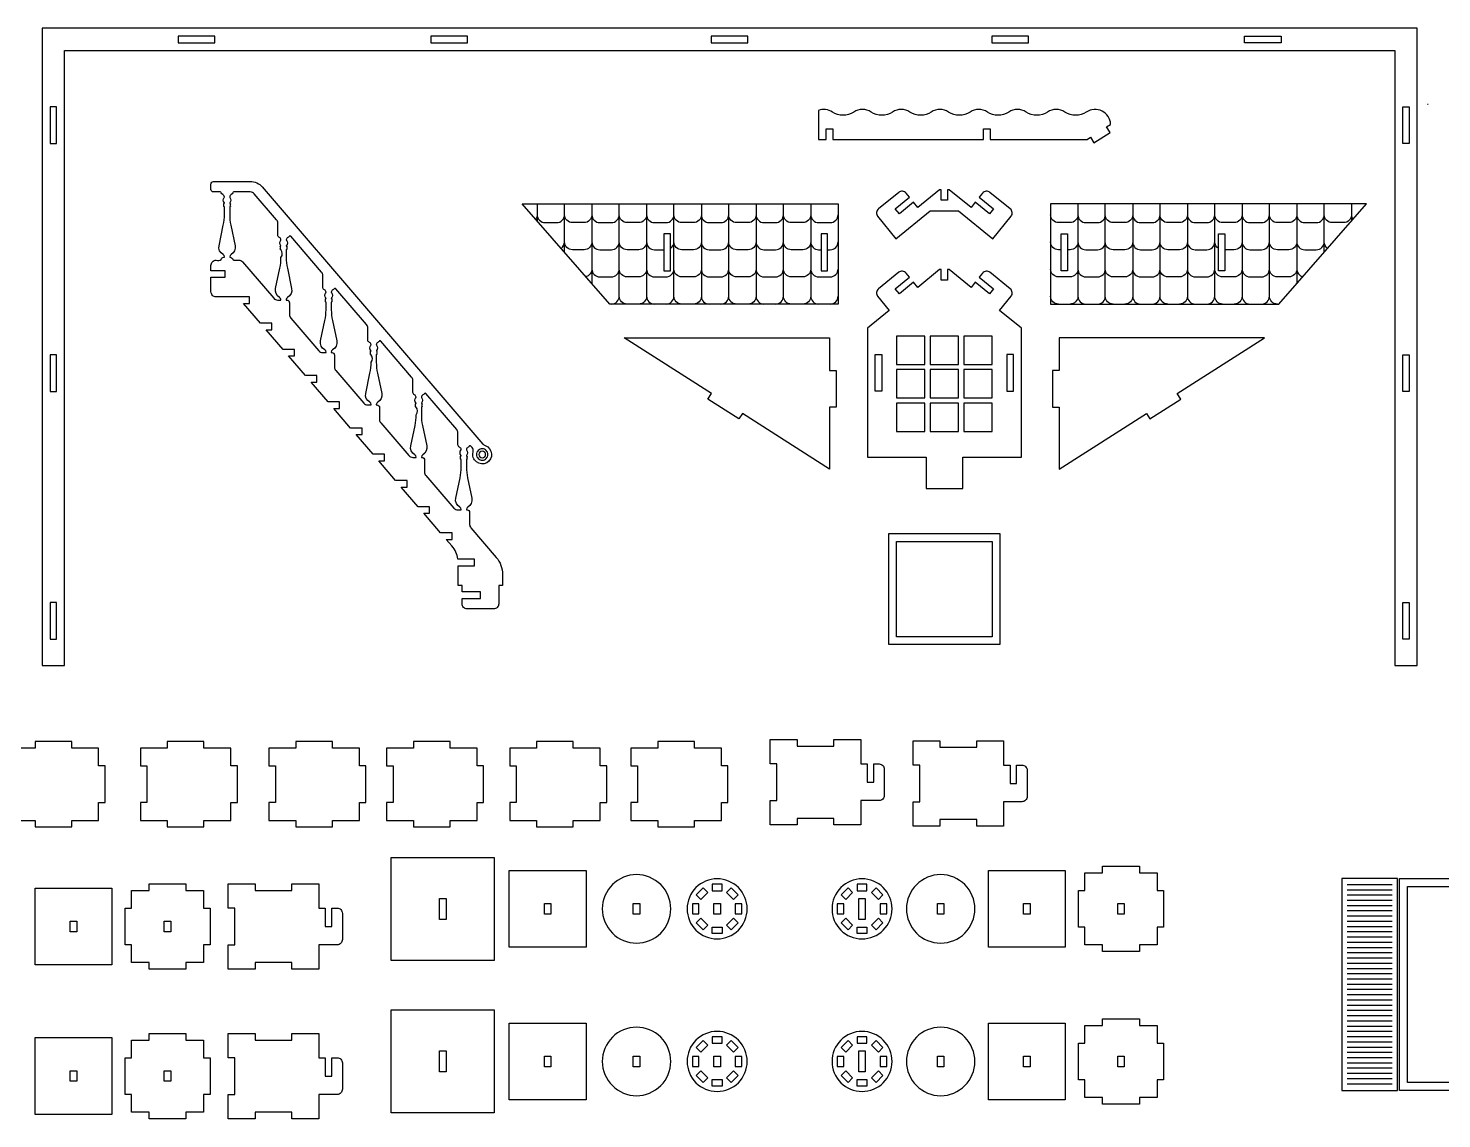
# Model space of a CAD drawing. Extents: x 8164 to 10920, y 152 to 1666.
# Drawn here: x 8881 to 9528, y 157 to 655 of the extents above; entities that cross this region are included whole.
import ezdxf

# ---------------------------------------------------------------- set-up
doc = ezdxf.new("R2010")
doc.units = 0
doc.header["$MEASUREMENT"] = 0
doc.layers.add('LAYER_1', color=18, linetype='CONTINUOUS')

msp = doc.modelspace()

# ---------------------------------------------------------------- linework, layer by layer
at = {"layer": 'LAYER_1'}
for points in [[(9516.47, 655.49), (8887.07, 655.49), (8887.07, 363.89), (8897.27, 363.89), (8897.27, 645.29), (9506.27, 645.29), (9506.27, 363.89), (9516.47, 363.89)], [(8949.32, 648.89), (8966.12, 648.89), (8966.12, 651.89), (8949.32, 651.89)], [(9064.97, 648.89), (9081.77, 648.89), (9081.77, 651.89), (9064.97, 651.89)], [(9193.37, 648.89), (9210.17, 648.89), (9210.17, 651.89), (9193.37, 651.89)], [(9321.77, 648.89), (9338.57, 648.89), (9338.57, 651.89), (9321.77, 651.89)], [(9454.22, 648.89), (9437.42, 648.89), (9437.42, 651.89), (9454.22, 651.89)], [(8893.67, 602.69), (8893.67, 619.49), (8890.67, 619.49), (8890.67, 602.69)], [(9509.87, 602.69), (9509.87, 619.49), (9512.87, 619.49), (9512.87, 602.69)], [(9146.88, 529.29), (9106.75, 575.12), (9251.42, 575.12), (9251.42, 529.29)], [(9453.25, 529.29), (9493.38, 575.12), (9348.7, 575.12), (9348.7, 529.29)], [(9174.62, 561.36), (9171.62, 561.36), (9171.62, 544.56), (9174.62, 544.56)], [(9246.62, 561.36), (9243.62, 561.36), (9243.62, 544.56), (9246.62, 544.56)], [(9353.5, 561.36), (9356.5, 561.36), (9356.5, 544.56), (9353.5, 544.56)], [(9425.5, 561.36), (9428.5, 561.36), (9428.5, 544.56), (9425.5, 544.56)], [(9250.52, 482.04), (9247.52, 482.04), (9247.52, 453.8), (9207.59, 479.26), (9205.98, 476.73), (9191.82, 485.77), (9193.43, 488.3), (9153.51, 513.76), (9247.52, 513.76), (9247.52, 498.84), (9250.52, 498.84)], [(9278.22, 501.69), (9291.18, 501.69), (9291.18, 514.65), (9278.22, 514.65)], [(9293.58, 501.69), (9306.54, 501.69), (9306.54, 514.65), (9293.58, 514.65)], [(9308.94, 501.69), (9321.9, 501.69), (9321.9, 514.65), (9308.94, 514.65)], [(9349.61, 482.04), (9352.61, 482.04), (9352.61, 453.8), (9392.53, 479.26), (9394.14, 476.73), (9408.31, 485.77), (9406.69, 488.3), (9446.62, 513.76), (9352.61, 513.76), (9352.61, 498.84), (9349.61, 498.84)], [(8893.67, 489.29), (8893.67, 506.09), (8890.67, 506.09), (8890.67, 489.29)], [(9268.41, 506.25), (9271.41, 506.25), (9271.41, 489.45), (9268.41, 489.45)], [(9331.71, 506.25), (9328.71, 506.25), (9328.71, 489.45), (9331.71, 489.45)], [(9509.87, 489.29), (9509.87, 506.09), (9512.87, 506.09), (9512.87, 489.29)], [(9278.22, 486.33), (9291.18, 486.33), (9291.18, 499.29), (9278.22, 499.29)], [(9293.58, 486.33), (9306.54, 486.33), (9306.54, 499.29), (9293.58, 499.29)], [(9308.94, 486.33), (9321.9, 486.33), (9321.9, 499.29), (9308.94, 499.29)], [(9278.22, 470.97), (9291.18, 470.97), (9291.18, 483.93), (9278.22, 483.93)], [(9293.58, 470.97), (9306.54, 470.97), (9306.54, 483.93), (9293.58, 483.93)], [(9308.94, 470.97), (9321.9, 470.97), (9321.9, 483.93), (9308.94, 483.93)], [(9274.62, 424.31), (9325.5, 424.31), (9325.5, 373.43), (9274.62, 373.43)], [(9278.22, 420.71), (9321.9, 420.71), (9321.9, 377.03), (9278.22, 377.03)], [(8893.67, 375.89), (8893.67, 392.69), (8890.67, 392.69), (8890.67, 375.89)], [(9509.87, 375.89), (9509.87, 392.69), (9512.87, 392.69), (9512.87, 375.89)], [(8871.51, 317.94), (8874.51, 317.94), (8874.51, 301.14), (8871.51, 301.14), (8871.51, 293.03), (8883.81, 293.03), (8883.81, 290.03), (8900.61, 290.03), (8900.61, 293.03), (8912.91, 293.03), (8912.91, 301.14), (8915.91, 301.14), (8915.91, 317.94), (8912.91, 317.94), (8912.91, 326.05), (8900.61, 326.05), (8900.61, 329.05), (8883.81, 329.05), (8883.81, 326.05), (8871.51, 326.05)], [(8932.01, 317.94), (8935.01, 317.94), (8935.01, 301.14), (8932.01, 301.14), (8932.01, 293.03), (8944.31, 293.03), (8944.31, 290.03), (8961.11, 290.03), (8961.11, 293.03), (8973.41, 293.03), (8973.41, 301.14), (8976.41, 301.14), (8976.41, 317.94), (8973.41, 317.94), (8973.41, 326.05), (8961.11, 326.05), (8961.11, 329.05), (8944.31, 329.05), (8944.31, 326.05), (8932.01, 326.05)], [(8990.86, 317.94), (8993.86, 317.94), (8993.86, 301.14), (8990.86, 301.14), (8990.86, 293.03), (9003.16, 293.03), (9003.16, 290.03), (9019.96, 290.03), (9019.96, 293.03), (9032.26, 293.03), (9032.26, 301.14), (9035.26, 301.14), (9035.26, 317.94), (9032.26, 317.94), (9032.26, 326.05), (9019.96, 326.05), (9019.96, 329.05), (9003.16, 329.05), (9003.16, 326.05), (8990.86, 326.05)], [(9044.73, 317.94), (9047.73, 317.94), (9047.73, 301.14), (9044.73, 301.14), (9044.73, 293.03), (9057.03, 293.03), (9057.03, 290.03), (9073.83, 290.03), (9073.83, 293.03), (9086.13, 293.03), (9086.13, 301.14), (9089.13, 301.14), (9089.13, 317.94), (9086.13, 317.94), (9086.13, 326.05), (9073.83, 326.05), (9073.83, 329.05), (9057.03, 329.05), (9057.03, 326.05), (9044.73, 326.05)], [(9101.08, 317.94), (9104.08, 317.94), (9104.08, 301.14), (9101.08, 301.14), (9101.08, 293.03), (9113.38, 293.03), (9113.38, 290.03), (9130.18, 290.03), (9130.18, 293.03), (9142.48, 293.03), (9142.48, 301.14), (9145.48, 301.14), (9145.48, 317.94), (9142.48, 317.94), (9142.48, 326.05), (9130.18, 326.05), (9130.18, 329.05), (9113.38, 329.05), (9113.38, 326.05), (9101.08, 326.05)], [(9156.61, 317.94), (9159.61, 317.94), (9159.61, 301.14), (9156.61, 301.14), (9156.61, 293.03), (9168.91, 293.03), (9168.91, 290.03), (9185.71, 290.03), (9185.71, 293.03), (9198.01, 293.03), (9198.01, 301.14), (9201.01, 301.14), (9201.01, 317.94), (9198.01, 317.94), (9198.01, 326.05), (9185.71, 326.05), (9185.71, 329.05), (9168.91, 329.05), (9168.91, 326.05), (9156.61, 326.05)], [(9046.88, 228.94), (9046.88, 276.11), (9094.05, 276.11), (9094.05, 228.94)], [(9389.33, 269.03), (9397.44, 269.03), (9397.44, 260.93), (9400.44, 260.93), (9400.44, 244.13), (9397.44, 244.13), (9397.44, 236.02), (9389.33, 236.02), (9389.33, 233.02), (9372.53, 233.02), (9372.53, 236.02), (9364.42, 236.02), (9364.42, 244.13), (9361.42, 244.13), (9361.42, 260.93), (9364.42, 260.93), (9364.42, 269.03), (9372.53, 269.03), (9372.53, 272.03), (9389.33, 272.03)], [(9100.88, 234.94), (9100.88, 270.11), (9136.05, 270.11), (9136.05, 234.94)], [(9320.25, 234.94), (9320.25, 270.11), (9355.42, 270.11), (9355.42, 234.94)], [(9507.51, 266.44), (9482.07, 266.44), (9482.07, 169.48), (9507.51, 169.48)], [(9559.35, 266.44), (9559.35, 169.48), (9508.47, 169.48), (9508.47, 266.44)], [(8883.8, 226.89), (8883.8, 262.06), (8918.98, 262.06), (8918.98, 226.89)], [(8952.88, 260.98), (8960.99, 260.98), (8960.99, 252.88), (8963.99, 252.88), (8963.99, 236.08), (8960.99, 236.08), (8960.99, 227.97), (8952.88, 227.97), (8952.88, 224.97), (8936.08, 224.97), (8936.08, 227.97), (8927.98, 227.97), (8927.98, 236.08), (8924.98, 236.08), (8924.98, 252.88), (8927.98, 252.88), (8927.98, 260.98), (8936.08, 260.98), (8936.08, 263.98), (8952.88, 263.98)], [(9191.76, 259.99), (9188.58, 256.82), (9186.46, 258.94), (9189.63, 262.11)], [(9193.8, 260.84), (9198.29, 260.84), (9198.29, 263.84), (9193.8, 263.84)], [(9203.52, 256.82), (9200.34, 259.99), (9202.46, 262.11), (9205.64, 258.94)], [(9258.08, 259.99), (9254.91, 256.82), (9252.79, 258.94), (9255.96, 262.11)], [(9260.13, 260.84), (9264.62, 260.84), (9264.62, 263.84), (9260.13, 263.84)], [(9269.84, 256.82), (9266.67, 259.99), (9268.79, 262.11), (9271.96, 258.94)], [(9512.07, 262.84), (9555.75, 262.84), (9555.75, 173.08), (9512.07, 173.08)], [(9068.97, 247.73), (9068.97, 257.33), (9071.97, 257.33), (9071.97, 247.73)], [(9116.97, 250.13), (9116.97, 254.93), (9119.97, 254.93), (9119.97, 250.13)], [(9157.65, 250.13), (9157.65, 254.93), (9160.65, 254.93), (9160.65, 250.13)], [(9187.73, 250.28), (9187.73, 254.77), (9184.73, 254.77), (9184.73, 250.28)], [(9194.55, 250.13), (9194.55, 254.93), (9197.55, 254.93), (9197.55, 250.13)], [(9204.36, 254.77), (9204.36, 250.28), (9207.36, 250.28), (9207.36, 254.77)], [(9254.06, 250.28), (9254.06, 254.77), (9251.06, 254.77), (9251.06, 250.28)], [(9263.87, 257.33), (9263.87, 247.73), (9260.87, 247.73), (9260.87, 257.33)], [(9270.69, 254.77), (9270.69, 250.28), (9273.69, 250.28), (9273.69, 254.77)], [(9296.87, 250.13), (9296.87, 254.93), (9299.87, 254.93), (9299.87, 250.13)], [(9336.34, 250.13), (9336.34, 254.93), (9339.34, 254.93), (9339.34, 250.13)], [(9379.43, 250.13), (9379.43, 254.93), (9382.43, 254.93), (9382.43, 250.13)], [(8899.89, 242.08), (8899.89, 246.88), (8902.89, 246.88), (8902.89, 242.08)], [(8942.98, 242.08), (8942.98, 246.88), (8945.98, 246.88), (8945.98, 242.08)], [(9191.76, 245.06), (9188.58, 248.23), (9186.46, 246.11), (9189.63, 242.94)], [(9203.52, 248.23), (9200.34, 245.06), (9202.46, 242.94), (9205.64, 246.11)], [(9258.08, 245.06), (9254.91, 248.23), (9252.79, 246.11), (9255.96, 242.94)], [(9269.84, 248.23), (9266.67, 245.06), (9268.79, 242.94), (9271.96, 246.11)], [(9193.8, 244.21), (9198.29, 244.21), (9198.29, 241.21), (9193.8, 241.21)], [(9260.13, 244.21), (9264.62, 244.21), (9264.62, 241.21), (9260.13, 241.21)], [(9046.88, 159.13), (9046.88, 206.3), (9094.05, 206.3), (9094.05, 159.13)], [(9389.33, 199.22), (9397.44, 199.22), (9397.44, 191.11), (9400.44, 191.11), (9400.44, 174.31), (9397.44, 174.31), (9397.44, 166.21), (9389.33, 166.21), (9389.33, 163.21), (9372.53, 163.21), (9372.53, 166.21), (9364.42, 166.21), (9364.42, 174.31), (9361.42, 174.31), (9361.42, 191.11), (9364.42, 191.11), (9364.42, 199.22), (9372.53, 199.22), (9372.53, 202.22), (9389.33, 202.22)], [(8952.88, 192.52), (8960.99, 192.52), (8960.99, 184.41), (8963.99, 184.41), (8963.99, 167.61), (8960.99, 167.61), (8960.99, 159.5), (8952.88, 159.5), (8952.88, 156.5), (8936.08, 156.5), (8936.08, 159.5), (8927.98, 159.5), (8927.98, 167.61), (8924.98, 167.61), (8924.98, 184.41), (8927.98, 184.41), (8927.98, 192.52), (8936.08, 192.52), (8936.08, 195.52), (8952.88, 195.52)], [(9100.88, 165.13), (9100.88, 200.3), (9136.05, 200.3), (9136.05, 165.13)], [(9320.25, 165.13), (9320.25, 200.3), (9355.42, 200.3), (9355.42, 165.13)], [(8883.8, 158.42), (8883.8, 193.6), (8918.98, 193.6), (8918.98, 158.42)], [(9191.76, 190.18), (9188.58, 187.01), (9186.46, 189.13), (9189.63, 192.3)], [(9193.8, 191.03), (9198.29, 191.03), (9198.29, 194.03), (9193.8, 194.03)], [(9203.52, 187.01), (9200.34, 190.18), (9202.46, 192.3), (9205.64, 189.13)], [(9258.08, 190.18), (9254.91, 187.01), (9252.79, 189.13), (9255.96, 192.3)], [(9260.13, 191.03), (9264.62, 191.03), (9264.62, 194.03), (9260.13, 194.03)], [(9269.84, 187.01), (9266.67, 190.18), (9268.79, 192.3), (9271.96, 189.13)], [(9068.97, 177.91), (9068.97, 187.51), (9071.97, 187.51), (9071.97, 177.91)], [(9116.97, 180.31), (9116.97, 185.11), (9119.97, 185.11), (9119.97, 180.31)], [(9157.65, 180.31), (9157.65, 185.11), (9160.65, 185.11), (9160.65, 180.31)], [(9187.73, 180.47), (9187.73, 184.96), (9184.73, 184.96), (9184.73, 180.47)], [(9194.55, 180.31), (9194.55, 185.11), (9197.55, 185.11), (9197.55, 180.31)], [(9204.36, 184.96), (9204.36, 180.47), (9207.36, 180.47), (9207.36, 184.96)], [(9254.06, 180.47), (9254.06, 184.96), (9251.06, 184.96), (9251.06, 180.47)], [(9263.87, 187.51), (9263.87, 177.91), (9260.87, 177.91), (9260.87, 187.51)], [(9270.69, 184.96), (9270.69, 180.47), (9273.69, 180.47), (9273.69, 184.96)], [(9296.87, 180.31), (9296.87, 185.11), (9299.87, 185.11), (9299.87, 180.31)], [(9336.34, 180.31), (9336.34, 185.11), (9339.34, 185.11), (9339.34, 180.31)], [(9379.43, 180.31), (9379.43, 185.11), (9382.43, 185.11), (9382.43, 180.31)], [(8899.89, 173.61), (8899.89, 178.41), (8902.89, 178.41), (8902.89, 173.61)], [(8942.98, 173.61), (8942.98, 178.41), (8945.98, 178.41), (8945.98, 173.61)], [(9191.76, 175.25), (9188.58, 178.42), (9186.46, 176.3), (9189.63, 173.13)], [(9203.52, 178.42), (9200.34, 175.25), (9202.46, 173.13), (9205.64, 176.3)], [(9258.08, 175.25), (9254.91, 178.42), (9252.79, 176.3), (9255.96, 173.13)], [(9269.84, 178.42), (9266.67, 175.25), (9268.79, 173.13), (9271.96, 176.3)], [(9193.8, 174.4), (9198.29, 174.4), (9198.29, 171.4), (9193.8, 171.4)], [(9260.13, 174.4), (9264.62, 174.4), (9264.62, 171.4), (9260.13, 171.4)]]:
    msp.add_lwpolyline(points, close=True, dxfattribs=at)
for points in [[(9318, 604.63), (9318, 609.43), (9321, 609.43), (9321, 604.63), (9365.37, 604.63), (9366.9, 605.6), (9368.51, 603.07), (9375.95, 607.81), (9374.33, 610.34), (9376.19, 611.53, 0.579603), (9365.03, 617.14, -0.300981), (9355.24, 617.14, 0.300981), (9347.29, 617.14, -0.300981), (9337.5, 617.14, 0.300981), (9329.55, 617.14, -0.300981), (9319.76, 617.14, 0.300981), (9311.81, 617.14, -0.300981), (9302.02, 617.14, 0.300981), (9294.07, 617.14, -0.300981), (9284.28, 617.14, 0.300981), (9276.33, 617.14, -0.300981), (9266.54, 617.14, 0.300981), (9258.59, 617.14, -0.300981), (9248.8, 617.14, 0.236244), (9242.4, 617.92), (9242.4, 604.63), (9246, 604.63), (9246, 609.43), (9249, 609.43), (9249, 604.63)], [(9077.52, 409.57), (9085.03, 409.57), (9085.03, 412.57), (9077.38, 412.57, 0.140614), (9074.62, 418.59), (9072.06, 421.57), (9074.72, 421.57), (9074.72, 424.57), (9069.48, 424.57), (9061.75, 433.57), (9064.41, 433.57), (9064.41, 436.57), (9059.17, 436.57), (9051.44, 445.57), (9054.1, 445.57), (9054.1, 448.57), (9048.86, 448.57), (9041.13, 457.57), (9043.8, 457.57), (9043.8, 460.57), (9038.55, 460.57), (9030.82, 469.57), (9033.49, 469.57), (9033.49, 472.57), (9028.24, 472.57), (9020.51, 481.57), (9023.18, 481.57), (9023.18, 484.57), (9017.93, 484.57), (9010.2, 493.57), (9012.87, 493.57), (9012.87, 496.57), (9007.62, 496.57), (8999.89, 505.57), (9002.56, 505.57), (9002.56, 508.57), (8997.31, 508.57), (8989.58, 517.57), (8992.25, 517.57), (8992.25, 520.57), (8987.01, 520.57), (8979.27, 529.57), (8981.94, 529.57), (8981.94, 532.57), (8966.73, 532.57, -0.414214), (8964.33, 534.97), (8964.33, 541.57), (8970.82, 541.57), (8970.82, 544.57), (8964.33, 544.57), (8964.33, 546.97, -0.414214), (8966.73, 549.37, 0.352171), (8969.05, 549.75, -0.352171), (8970.22, 550.69), (8970.5, 550.69), (8970.5, 550.89, 0.272519), (8969.88, 551.94, -0.328849), (8968.03, 555.99), (8969.99, 565.32, 0.051698), (8970.5, 570.24), (8970.5, 573.68, 0.366837), (8970.4, 573.8, -0.600564), (8970.25, 574.24, 0.39765), (8970.25, 574.4, -0.39765), (8970.25, 574.76, 0.39765), (8970.25, 574.93, -0.594353), (8970.39, 575.37, 0.584261), (8970.46, 575.57, -0.375636), (8970.44, 578.11, 0.187098), (8970.5, 578.27, 0.294683), (8969.76, 579.35, -0.244569), (8969.05, 580.2, 0.352171), (8968.58, 580.57), (8965.53, 580.57, -0.414214), (8964.33, 581.77), (8964.33, 584.17, -0.414214), (8965.53, 585.37), (8982.33, 585.37, -0.21865), (8987.8, 582.86), (9088.84, 465.25, 0.134714), (9089.89, 464.54, -0.655406), (9090.56, 456.66, -0.655406), (9084.34, 461.54, 0.245805), (9083.84, 463.71), (9083.34, 464.29, 0.507332), (9082.56, 464.23, -0.156752), (9082, 463.75, 0.294683), (9081.27, 462.68, 0.187098), (9081.32, 462.52, -0.375636), (9081.3, 459.97, 0.584261), (9081.37, 459.77, -0.594353), (9081.51, 459.33, 0.39765), (9081.51, 459.17, -0.39765), (9081.51, 458.81, 0.39765), (9081.51, 458.64, -0.600564), (9081.37, 458.2, 0.366837), (9081.27, 458.09), (9081.27, 454.65, 0.051698), (9081.78, 449.73), (9083.73, 440.39, -0.328849), (9081.88, 436.35, 0.272519), (9081.27, 435.3), (9081.27, 435.1), (9081.54, 435.1, -0.414214), (9082.74, 433.9), (9082.74, 428.44, 0.179323), (9083.32, 426.87), (9094.92, 413.37, -0.179323), (9097.82, 405.55), (9097.82, 400.57), (9096.07, 400.57), (9096.07, 392.17, -0.414214), (9093.67, 389.77), (9081.67, 389.77, -0.414214), (9079.27, 392.17), (9079.27, 394.57), (9087.67, 394.57), (9087.67, 397.57), (9079.27, 397.57), (9079.27, 400.57), (9077.52, 400.57)], [(8974.35, 580.21, -0.251154), (8973.64, 579.35, 0.294683), (8972.9, 578.27, 0.187098), (8972.96, 578.11, -0.375636), (8972.94, 575.57, 0.584261), (8973, 575.37, -0.594353), (8973.15, 574.93, 0.39765), (8973.15, 574.76, -0.39765), (8973.15, 574.4, 0.39765), (8973.15, 574.24, -0.600564), (8973, 573.8, 0.366837), (8972.9, 573.68), (8972.9, 570.24, 0.051698), (8973.41, 565.32), (8975.37, 555.99, -0.328849), (8973.52, 551.94, 0.272519), (8972.9, 550.89), (8972.9, 550.69, -0.352171), (8974.35, 549.75, 0.352171), (8974.82, 549.37), (8976.98, 549.37, -0.21865), (8978.8, 548.54), (8993.07, 531.93, 0.21865), (8994.89, 531.1), (8996.39, 531.1), (8996.39, 531.3, 0.272519), (8995.78, 532.35, -0.328849), (8993.93, 536.39), (8995.88, 545.73, 0.051698), (8996.39, 550.65, 0.366837), (8996.29, 554.2, -0.600564), (8996.14, 554.64, 0.39765), (8996.14, 554.81, -0.39765), (8996.14, 555.17, 0.39765), (8996.14, 555.33, -0.594353), (8996.29, 555.77, 0.584261), (8996.36, 555.97, -0.375636), (8996.33, 558.52, 0.187098), (8996.39, 558.68, 0.294683), (8995.65, 559.75, -0.302722), (8994.92, 560.86), (8994.92, 566.32, 0.179323), (8994.34, 567.88), (8984.16, 579.74, 0.21865), (8982.33, 580.57), (8974.82, 580.57, 0.352171)], [(9301.56, 581.61), (9301.56, 576.81), (9298.56, 576.81), (9298.56, 581.61), (9297.87, 581.61), (9287.87, 573.51), (9285.98, 575.84), (9279.45, 570.55), (9277.56, 572.88), (9284.09, 578.17), (9282.58, 580.03, 0.414214), (9279.2, 580.39), (9269.88, 572.83, 0.414214), (9269.53, 569.46), (9277.83, 559.2), (9293.64, 572.01), (9306.48, 572.01), (9322.29, 559.2), (9330.6, 569.46, 0.414214), (9330.24, 572.83), (9320.92, 580.39, 0.414214), (9317.54, 580.03), (9316.03, 578.17), (9322.56, 572.88), (9320.67, 570.55), (9314.14, 575.84), (9312.26, 573.51), (9302.25, 581.61)], [(9016.91, 530.2, -0.600564), (9016.76, 530.64, 0.39765), (9016.76, 530.81, -0.39765), (9016.76, 531.17, 0.39765), (9016.76, 531.33, -0.594353), (9016.91, 531.77, 0.584261), (9016.97, 531.97, -0.375636), (9016.95, 534.52, 0.187098), (9017.01, 534.68, 0.294683), (9016.27, 535.75, -0.302722), (9015.53, 536.86), (9015.53, 542.32, 0.179323), (9014.96, 543.88), (9000.86, 560.29, 0.507332), (9000.09, 560.23, -0.156752), (8999.53, 559.75, 0.294683), (8998.79, 558.68, 0.187098), (8998.85, 558.52, -0.375636), (8998.83, 555.97, 0.584261), (8998.9, 555.77, -0.594353), (8999.04, 555.33, 0.39765), (8999.04, 555.17, -0.39765), (8999.04, 554.81, 0.39765), (8999.04, 554.64, -0.600564), (8998.89, 554.2, 0.366837), (8998.79, 554.09), (8998.79, 550.65, 0.051698), (8999.3, 545.73), (9001.26, 536.39, -0.328849), (8999.41, 532.35, 0.272519), (8998.79, 531.3), (8998.79, 531.1), (8999.07, 531.1, -0.414214), (9000.27, 529.9), (9000.27, 524.44, 0.179323), (9000.85, 522.87), (9013.68, 507.93, 0.21865), (9015.5, 507.1), (9017.01, 507.1), (9017.01, 507.3, 0.272519), (9016.39, 508.35, -0.328849), (9014.54, 512.39), (9016.5, 521.73, 0.051698), (9017.01, 526.65), (9017.01, 530.09, 0.366837)], [(9308.46, 444.89), (9308.46, 459.29), (9335.31, 459.29), (9335.31, 518.25), (9325.31, 526.35), (9330.6, 532.88, 0.414214), (9330.24, 536.25), (9320.92, 543.81, 0.414214), (9317.54, 543.45), (9316.03, 541.59), (9322.56, 536.3), (9320.67, 533.97), (9314.14, 539.26), (9312.26, 536.93), (9302.25, 545.03), (9301.56, 545.03), (9301.56, 540.23), (9298.56, 540.23), (9298.56, 545.03), (9297.87, 545.03), (9287.87, 536.93), (9285.98, 539.26), (9279.45, 533.97), (9277.56, 536.3), (9284.09, 541.59), (9282.58, 543.45, 0.414214), (9279.2, 543.81), (9269.88, 536.25, 0.414214), (9269.53, 532.88), (9274.81, 526.35), (9264.81, 518.25), (9264.81, 459.29), (9291.66, 459.29), (9291.66, 444.89)], [(9037.12, 497.73, 0.051698), (9037.63, 502.65, 0.366837), (9037.53, 506.2, -0.600564), (9037.38, 506.64, 0.39765), (9037.38, 506.81, -0.39765), (9037.38, 507.17, 0.39765), (9037.38, 507.33, -0.594353), (9037.52, 507.77, 0.584261), (9037.59, 507.97, -0.375636), (9037.57, 510.52, 0.187098), (9037.63, 510.68, 0.294683), (9036.89, 511.75, -0.302722), (9036.15, 512.86), (9036.15, 518.32, 0.179323), (9035.57, 519.88), (9021.48, 536.29, 0.507332), (9020.71, 536.23, -0.156752), (9020.15, 535.75, 0.294683), (9019.41, 534.68, 0.187098), (9019.47, 534.52, -0.375636), (9019.45, 531.97, 0.584261), (9019.52, 531.77, -0.594353), (9019.66, 531.33, 0.39765), (9019.66, 531.17, -0.39765), (9019.66, 530.81, 0.39765), (9019.66, 530.64, -0.600564), (9019.51, 530.2, 0.366837), (9019.41, 530.09), (9019.41, 526.65, 0.051698), (9019.92, 521.73), (9021.88, 512.39, -0.328849), (9020.03, 508.35, 0.272519), (9019.41, 507.3), (9019.41, 507.1), (9019.69, 507.1, -0.414214), (9020.89, 505.9), (9020.89, 500.44, 0.179323), (9021.47, 498.87), (9034.3, 483.93, 0.21865), (9036.12, 483.1), (9037.63, 483.1), (9037.63, 483.3, 0.272519), (9037.01, 484.35, -0.328849), (9035.16, 488.39)], [(9058.25, 478.65, 0.366837), (9058.15, 482.2, -0.600564), (9058, 482.64, 0.39765), (9058, 482.81, -0.39765), (9058, 483.17, 0.39765), (9058, 483.33, -0.594353), (9058.14, 483.77, 0.584261), (9058.21, 483.97, -0.375636), (9058.19, 486.52, 0.187098), (9058.25, 486.68, 0.294683), (9057.51, 487.75, -0.302722), (9056.77, 488.86), (9056.77, 494.32, 0.179323), (9056.19, 495.88), (9042.1, 512.29, 0.507332), (9041.33, 512.23, -0.156752), (9040.77, 511.75, 0.294683), (9040.03, 510.68, 0.187098), (9040.09, 510.52, -0.375636), (9040.07, 507.97, 0.584261), (9040.13, 507.77, -0.594353), (9040.28, 507.33, 0.39765), (9040.28, 507.17, -0.39765), (9040.28, 506.81, 0.39765), (9040.28, 506.64, -0.600564), (9040.13, 506.2, 0.366837), (9040.03, 506.09), (9040.03, 502.65, 0.051698), (9040.54, 497.73), (9042.5, 488.39, -0.328849), (9040.65, 484.35, 0.272519), (9040.03, 483.3), (9040.03, 483.1), (9040.31, 483.1, -0.414214), (9041.51, 481.9), (9041.51, 476.44, 0.179323), (9042.09, 474.87), (9054.92, 459.93, 0.21865), (9056.74, 459.1), (9058.25, 459.1), (9058.25, 459.3, 0.272519), (9057.63, 460.35, -0.328849), (9055.78, 464.39), (9057.74, 473.73, 0.051698)], [(9078.87, 458.09, 0.366837), (9078.77, 458.2, -0.600564), (9078.62, 458.64, 0.39765), (9078.62, 458.81, -0.39765), (9078.62, 459.17, 0.39765), (9078.62, 459.33, -0.594353), (9078.76, 459.77, 0.584261), (9078.83, 459.97, -0.375636), (9078.81, 462.52, 0.187098), (9078.87, 462.68, 0.294683), (9078.13, 463.75, -0.302722), (9077.39, 464.86), (9077.39, 470.32, 0.179323), (9076.81, 471.88), (9062.72, 488.29, 0.507332), (9061.94, 488.23, -0.156752), (9061.39, 487.75, 0.294683), (9060.65, 486.68, 0.187098), (9060.71, 486.52, -0.375636), (9060.68, 483.97, 0.584261), (9060.75, 483.77, -0.594353), (9060.9, 483.33, 0.39765), (9060.9, 483.17, -0.39765), (9060.9, 482.81, 0.39765), (9060.9, 482.64, -0.600564), (9060.75, 482.2, 0.366837), (9060.65, 482.09), (9060.65, 478.65, 0.051698), (9061.16, 473.73), (9063.11, 464.39, -0.328849), (9061.27, 460.35, 0.272519), (9060.65, 459.3), (9060.65, 459.1), (9060.92, 459.1, -0.414214), (9062.12, 457.9), (9062.12, 452.44, 0.179323), (9062.7, 450.87), (9075.54, 435.93, 0.21865), (9077.36, 435.1), (9078.87, 435.1), (9078.87, 435.3, 0.272519), (9078.25, 436.35, -0.328849), (9076.4, 440.39), (9078.36, 449.73, 0.051698), (9078.87, 454.65)], [(9088.51, 463.05, 0.414214), (9085.91, 460.45, 0.414214), (9088.51, 457.85, 0.414214), (9091.11, 460.45, 0.414214)], [(9088.51, 462.01, 0.414214), (9086.96, 460.45, 0.414214), (9088.51, 458.9, 0.414214), (9090.06, 460.45, 0.414214)], [(9264.75, 318.85), (9264.75, 310.45), (9267.75, 310.45), (9267.75, 318.85), (9270.15, 318.85, -0.414214), (9272.55, 316.45), (9272.55, 304.45, -0.414214), (9270.15, 302.05), (9261.75, 302.05), (9261.75, 290.94), (9249.45, 290.94), (9249.45, 293.94), (9232.65, 293.94), (9232.65, 290.94), (9220.35, 290.94), (9220.35, 302.05), (9223.35, 302.05), (9223.35, 318.85), (9220.35, 318.85), (9220.35, 329.96), (9232.65, 329.96), (9232.65, 326.96), (9249.45, 326.96), (9249.45, 329.96), (9261.75, 329.96), (9261.75, 318.85)], [(9330.16, 318.35), (9330.16, 309.95), (9333.16, 309.95), (9333.16, 318.35), (9335.56, 318.35, -0.414214), (9337.96, 315.95), (9337.96, 303.95, -0.414214), (9335.56, 301.55), (9327.16, 301.55), (9327.16, 290.44), (9314.86, 290.44), (9314.86, 293.44), (9298.06, 293.44), (9298.06, 290.44), (9285.76, 290.44), (9285.76, 301.55), (9288.76, 301.55), (9288.76, 318.35), (9285.76, 318.35), (9285.76, 329.46), (9298.06, 329.46), (9298.06, 326.46), (9314.86, 326.46), (9314.86, 329.46), (9327.16, 329.46), (9327.16, 318.35)], [(9159.15, 268.19, 0.414214), (9143.48, 252.53, 0.414214), (9159.15, 236.86, 0.414214), (9174.82, 252.53, 0.414214)], [(9196.05, 266.27, 0.414214), (9182.3, 252.53, 0.414214), (9196.05, 238.78, 0.414214), (9209.8, 252.53, 0.414214)], [(9262.37, 266.27, 0.414214), (9248.63, 252.53, 0.414214), (9262.37, 238.78, 0.414214), (9276.12, 252.53, 0.414214)], [(9298.37, 268.19, 0.414214), (9282.71, 252.53, 0.414214), (9298.37, 236.86, 0.414214), (9314.04, 252.53, 0.414214)], [(9016.68, 252.88), (9016.68, 244.48), (9019.68, 244.48), (9019.68, 252.88), (9022.08, 252.88, -0.414214), (9024.48, 250.48), (9024.48, 238.48, -0.414214), (9022.08, 236.08), (9013.68, 236.08), (9013.68, 224.97), (9001.38, 224.97), (9001.38, 227.97), (8984.58, 227.97), (8984.58, 224.97), (8972.28, 224.97), (8972.28, 236.08), (8975.28, 236.08), (8975.28, 252.88), (8972.28, 252.88), (8972.28, 263.98), (8984.58, 263.98), (8984.58, 260.98), (9001.38, 260.98), (9001.38, 263.98), (9013.68, 263.98), (9013.68, 252.88)], [(9016.68, 184.41), (9016.68, 176.01), (9019.68, 176.01), (9019.68, 184.41), (9022.08, 184.41, -0.414214), (9024.48, 182.01), (9024.48, 170.01, -0.414214), (9022.08, 167.61), (9013.68, 167.61), (9013.68, 156.5), (9001.38, 156.5), (9001.38, 159.5), (8984.58, 159.5), (8984.58, 156.5), (8972.28, 156.5), (8972.28, 167.61), (8975.28, 167.61), (8975.28, 184.41), (8972.28, 184.41), (8972.28, 195.52), (8984.58, 195.52), (8984.58, 192.52), (9001.38, 192.52), (9001.38, 195.52), (9013.68, 195.52), (9013.68, 184.41)], [(9159.15, 198.38, 0.414214), (9143.48, 182.71, 0.414214), (9159.15, 167.05, 0.414214), (9174.82, 182.71, 0.414214)], [(9196.05, 196.46, 0.414214), (9182.3, 182.71, 0.414214), (9196.05, 168.97, 0.414214), (9209.8, 182.71, 0.414214)], [(9262.37, 196.46, 0.414214), (9248.63, 182.71, 0.414214), (9262.37, 168.97, 0.414214), (9276.12, 182.71, 0.414214)], [(9298.37, 198.38, 0.414214), (9282.71, 182.71, 0.414214), (9298.37, 167.05, 0.414214), (9314.04, 182.71, 0.414214)]]:
    msp.add_lwpolyline(points, format="xyb", close=True, dxfattribs=at)
for points in [[(9521.28, 620.82), (9521.53, 620.82)], [(9113.66, 575.12), (9113.66, 567.23)], [(9126.19, 552.92), (9126.19, 575.12)], [(9138.71, 575.12), (9138.71, 538.62)], [(9461.41, 575.12), (9461.41, 538.62)], [(9473.94, 552.92), (9473.94, 575.12)], [(9486.46, 575.12), (9486.46, 567.23)], [(9505.11, 263.56), (9484.47, 263.56)], [(9505.11, 261.16), (9484.47, 261.16)], [(9505.11, 258.76), (9484.47, 258.76)], [(9505.11, 256.36), (9484.47, 256.36)], [(9505.11, 253.96), (9484.47, 253.96)], [(9505.11, 251.56), (9484.47, 251.56)], [(9505.11, 249.16), (9484.47, 249.16)], [(9505.11, 246.76), (9484.47, 246.76)], [(9505.11, 244.36), (9484.47, 244.36)], [(9505.11, 241.96), (9484.47, 241.96)], [(9505.11, 239.56), (9484.47, 239.56)], [(9505.11, 237.16), (9484.47, 237.16)], [(9505.11, 234.76), (9484.47, 234.76)], [(9505.11, 232.36), (9484.47, 232.36)], [(9505.11, 229.96), (9484.47, 229.96)], [(9505.11, 227.56), (9484.47, 227.56)], [(9505.11, 225.16), (9484.47, 225.16)], [(9505.11, 222.76), (9484.47, 222.76)], [(9505.11, 220.36), (9484.47, 220.36)], [(9505.11, 217.96), (9484.47, 217.96)], [(9505.11, 215.56), (9484.47, 215.56)], [(9505.11, 213.16), (9484.47, 213.16)], [(9505.11, 210.76), (9484.47, 210.76)], [(9505.11, 208.36), (9484.47, 208.36)], [(9505.11, 205.96), (9484.47, 205.96)], [(9505.11, 203.56), (9484.47, 203.56)], [(9505.11, 201.16), (9484.47, 201.16)], [(9505.11, 198.76), (9484.47, 198.76)], [(9505.11, 196.36), (9484.47, 196.36)], [(9505.11, 193.96), (9484.47, 193.96)], [(9505.11, 191.56), (9484.47, 191.56)], [(9505.11, 189.16), (9484.47, 189.16)], [(9505.11, 186.76), (9484.47, 186.76)], [(9505.11, 184.36), (9484.47, 184.36)], [(9505.11, 181.96), (9484.47, 181.96)], [(9505.11, 179.56), (9484.47, 179.56)], [(9505.11, 177.16), (9484.47, 177.16)], [(9505.11, 174.76), (9484.47, 174.76)], [(9505.11, 172.36), (9484.47, 172.36)]]:
    msp.add_lwpolyline(points, dxfattribs=at)
for points in [[(9113.66, 570.15, -0.159509), (9112.97, 568.02)], [(9113.66, 570.15, 0.414214), (9117.26, 566.55), (9122.59, 566.55, 0.414214), (9126.19, 570.15)], [(9138.71, 570.15, -0.414214), (9135.11, 566.55), (9129.79, 566.55, -0.414214), (9126.19, 570.15)], [(9138.71, 570.15, 0.414214), (9142.31, 566.55), (9147.63, 566.55, 0.414214), (9151.23, 570.15)], [(9147.63, 529.29, 0.414214), (9151.23, 532.89), (9151.23, 575.12)], [(9163.76, 570.15, -0.414214), (9160.16, 566.55), (9154.83, 566.55, -0.414214), (9151.23, 570.15)], [(9163.76, 575.12), (9163.76, 532.89, -0.414214), (9160.16, 529.29)], [(9163.76, 570.15, 0.414214), (9167.36, 566.55), (9172.68, 566.55, 0.414214), (9176.28, 570.15)], [(9179.88, 529.29, -0.414214), (9176.28, 532.89), (9176.28, 575.12)], [(9188.81, 570.15, -0.414214), (9185.21, 566.55), (9179.88, 566.55, -0.414214), (9176.28, 570.15)], [(9188.81, 575.12), (9188.81, 532.89, -0.414214), (9185.21, 529.29)], [(9188.81, 570.15, 0.414214), (9192.41, 566.55), (9197.73, 566.55, 0.414214), (9201.33, 570.15)], [(9197.73, 529.29, 0.414214), (9201.33, 532.89), (9201.33, 575.12)], [(9213.85, 570.15, -0.414214), (9210.25, 566.55), (9204.93, 566.55, -0.414214), (9201.33, 570.15)], [(9213.85, 575.12), (9213.85, 532.89, -0.414214), (9210.25, 529.29)], [(9213.85, 570.15, 0.414214), (9217.45, 566.55), (9222.78, 566.55, 0.414214), (9226.38, 570.15)], [(9222.78, 529.29, 0.414214), (9226.38, 532.89), (9226.38, 575.12)], [(9238.9, 570.15, -0.414214), (9235.3, 566.55), (9229.98, 566.55, -0.414214), (9226.38, 570.15)], [(9238.9, 575.12), (9238.9, 532.89, 0.414214), (9242.5, 529.29)], [(9238.9, 570.15, 0.414214), (9242.5, 566.55), (9247.82, 566.55, 0.414214), (9251.42, 570.15)], [(9361.22, 570.15, -0.414214), (9357.62, 566.55), (9352.3, 566.55, -0.414214), (9348.7, 570.15)], [(9361.22, 575.12), (9361.22, 532.89, -0.414214), (9357.62, 529.29)], [(9361.22, 570.15, 0.414214), (9364.82, 566.55), (9370.15, 566.55, 0.414214), (9373.75, 570.15)], [(9370.15, 529.29, 0.414214), (9373.75, 532.89), (9373.75, 575.12)], [(9386.27, 570.15, -0.414214), (9382.67, 566.55), (9377.35, 566.55, -0.414214), (9373.75, 570.15)], [(9386.27, 575.12), (9386.27, 532.89, -0.414214), (9382.67, 529.29)], [(9386.27, 570.15, 0.414214), (9389.87, 566.55), (9395.19, 566.55, 0.414214), (9398.79, 570.15)], [(9402.39, 529.29, -0.414214), (9398.79, 532.89), (9398.79, 575.12)], [(9411.32, 570.15, -0.414214), (9407.72, 566.55), (9402.39, 566.55, -0.414214), (9398.79, 570.15)], [(9411.32, 575.12), (9411.32, 532.89, 0.414214), (9414.92, 529.29)], [(9411.32, 570.15, 0.414214), (9414.92, 566.55), (9420.24, 566.55, 0.414214), (9423.84, 570.15)], [(9427.44, 529.29, -0.414214), (9423.84, 532.89), (9423.84, 575.12)], [(9436.36, 570.15, -0.414214), (9432.76, 566.55), (9427.44, 566.55, -0.414214), (9423.84, 570.15)], [(9436.36, 575.12), (9436.36, 532.89, 0.414214), (9439.96, 529.29)], [(9436.36, 570.15, 0.414214), (9439.96, 566.55), (9445.29, 566.55, 0.414214), (9448.89, 570.15)], [(9452.49, 529.29, -0.414214), (9448.89, 532.89), (9448.89, 575.12)], [(9461.41, 570.15, -0.414214), (9457.81, 566.55), (9452.49, 566.55, -0.414214), (9448.89, 570.15)], [(9461.41, 570.15, 0.414214), (9465.01, 566.55), (9470.34, 566.55, 0.414214), (9473.94, 570.15)], [(9486.46, 570.15, -0.414214), (9482.86, 566.55), (9477.54, 566.55, -0.414214), (9473.94, 570.15)], [(9486.46, 570.15, 0.159509), (9487.16, 568.02)], [(9124.59, 554.74, 0.249891), (9126.19, 557.73)], [(9138.71, 557.73, -0.414214), (9135.11, 554.13), (9129.79, 554.13, -0.414214), (9126.19, 557.73)], [(9138.71, 557.73, 0.414214), (9142.31, 554.13), (9147.63, 554.13, 0.414214), (9151.23, 557.73)], [(9163.76, 557.73, -0.414214), (9160.16, 554.13), (9154.83, 554.13, -0.414214), (9151.23, 557.73)], [(9163.76, 557.73, 0.414214), (9167.36, 554.13), (9171.62, 554.13)], [(9174.62, 554.7, 0.255564), (9176.28, 557.73)], [(9188.81, 557.73, -0.414214), (9185.21, 554.13), (9179.88, 554.13, -0.414214), (9176.28, 557.73)], [(9188.81, 557.73, 0.414214), (9192.41, 554.13), (9197.73, 554.13, 0.414214), (9201.33, 557.73)], [(9213.85, 557.73, -0.414214), (9210.25, 554.13), (9204.93, 554.13, -0.414214), (9201.33, 557.73)], [(9213.85, 557.73, 0.414214), (9217.45, 554.13), (9222.78, 554.13, 0.414214), (9226.38, 557.73)], [(9238.9, 557.73, -0.414214), (9235.3, 554.13), (9229.98, 554.13, -0.414214), (9226.38, 557.73)], [(9238.9, 557.73, 0.414214), (9242.5, 554.13), (9243.62, 554.13)], [(9246.62, 554.13), (9247.82, 554.13, 0.414214), (9251.42, 557.73)], [(9353.5, 554.13), (9352.3, 554.13, -0.414214), (9348.7, 557.73)], [(9361.22, 557.73, -0.414214), (9357.62, 554.13), (9356.5, 554.13)], [(9361.22, 557.73, 0.414214), (9364.82, 554.13), (9370.15, 554.13, 0.414214), (9373.75, 557.73)], [(9386.27, 557.73, -0.414214), (9382.67, 554.13), (9377.35, 554.13, -0.414214), (9373.75, 557.73)], [(9386.27, 557.73, 0.414214), (9389.87, 554.13), (9395.19, 554.13, 0.414214), (9398.79, 557.73)], [(9411.32, 557.73, -0.414214), (9407.72, 554.13), (9402.39, 554.13, -0.414214), (9398.79, 557.73)], [(9411.32, 557.73, 0.414214), (9414.92, 554.13), (9420.24, 554.13, 0.414214), (9423.84, 557.73)], [(9425.5, 554.7, -0.255564), (9423.84, 557.73)], [(9436.36, 557.73, -0.414214), (9432.76, 554.13), (9428.5, 554.13)], [(9436.36, 557.73, 0.414214), (9439.96, 554.13), (9445.29, 554.13, 0.414214), (9448.89, 557.73)], [(9461.41, 557.73, -0.414214), (9457.81, 554.13), (9452.49, 554.13, -0.414214), (9448.89, 557.73)], [(9461.41, 557.73, 0.414214), (9465.01, 554.13), (9470.34, 554.13, 0.414214), (9473.94, 557.73)], [(9475.53, 554.74, -0.249891), (9473.94, 557.73)], [(9138.71, 545.31, -0.349089), (9135.92, 541.8)], [(9138.71, 545.31, 0.414214), (9142.31, 541.71), (9147.63, 541.71, 0.414214), (9151.23, 545.31)], [(9163.76, 545.31, -0.414214), (9160.16, 541.71), (9154.83, 541.71, -0.414214), (9151.23, 545.31)], [(9163.76, 545.31, 0.414214), (9167.36, 541.71), (9172.68, 541.71, 0.414214), (9176.28, 545.31)], [(9188.81, 545.31, -0.414214), (9185.21, 541.71), (9179.88, 541.71, -0.414214), (9176.28, 545.31)], [(9188.81, 545.31, 0.414214), (9192.41, 541.71), (9197.73, 541.71, 0.414214), (9201.33, 545.31)], [(9213.85, 545.31, -0.414214), (9210.25, 541.71), (9204.93, 541.71, -0.414214), (9201.33, 545.31)], [(9213.85, 545.31, 0.414214), (9217.45, 541.71), (9222.78, 541.71, 0.414214), (9226.38, 545.31)], [(9238.9, 545.31, -0.414214), (9235.3, 541.71), (9229.98, 541.71, -0.414214), (9226.38, 545.31)], [(9238.9, 545.31, 0.414214), (9242.5, 541.71), (9247.82, 541.71, 0.414214), (9251.42, 545.31)], [(9361.22, 545.31, -0.414214), (9357.62, 541.71), (9352.3, 541.71, -0.414214), (9348.7, 545.31)], [(9361.22, 545.31, 0.414214), (9364.82, 541.71), (9370.15, 541.71, 0.414214), (9373.75, 545.31)], [(9386.27, 545.31, -0.414214), (9382.67, 541.71), (9377.35, 541.71, -0.414214), (9373.75, 545.31)], [(9386.27, 545.31, 0.414214), (9389.87, 541.71), (9395.19, 541.71, 0.414214), (9398.79, 545.31)], [(9411.32, 545.31, -0.414214), (9407.72, 541.71), (9402.39, 541.71, -0.414214), (9398.79, 545.31)], [(9411.32, 545.31, 0.414214), (9414.92, 541.71), (9420.24, 541.71, 0.414214), (9423.84, 545.31)], [(9436.36, 545.31, -0.414214), (9432.76, 541.71), (9427.44, 541.71, -0.414214), (9423.84, 545.31)], [(9436.36, 545.31, 0.414214), (9439.96, 541.71), (9445.29, 541.71, 0.414214), (9448.89, 545.31)], [(9461.41, 545.31, -0.414214), (9457.81, 541.71), (9452.49, 541.71, -0.414214), (9448.89, 545.31)], [(9461.41, 545.31, 0.349089), (9464.2, 541.8)], [(9154.83, 529.29, -0.414214), (9151.23, 532.89)], [(9163.76, 532.89, 0.414214), (9167.36, 529.29)], [(9172.68, 529.29, 0.414214), (9176.28, 532.89)], [(9188.81, 532.89, 0.414214), (9192.41, 529.29)], [(9204.93, 529.29, -0.414214), (9201.33, 532.89)], [(9213.85, 532.89, 0.414214), (9217.45, 529.29)], [(9229.98, 529.29, -0.414214), (9226.38, 532.89)], [(9238.9, 532.89, -0.414214), (9235.3, 529.29)], [(9247.82, 529.29, 0.414214), (9251.42, 532.89)], [(9352.3, 529.29, -0.414214), (9348.7, 532.89)], [(9361.22, 532.89, 0.414214), (9364.82, 529.29)], [(9377.35, 529.29, -0.414214), (9373.75, 532.89)], [(9386.27, 532.89, 0.414214), (9389.87, 529.29)], [(9395.19, 529.29, 0.414214), (9398.79, 532.89)], [(9411.32, 532.89, -0.414214), (9407.72, 529.29)], [(9420.24, 529.29, 0.414214), (9423.84, 532.89)], [(9436.36, 532.89, -0.414214), (9432.76, 529.29)], [(9445.29, 529.29, 0.414214), (9448.89, 532.89)]]:
    msp.add_lwpolyline(points, format="xyb", dxfattribs=at)

doc.saveas('drawing.dxf')
